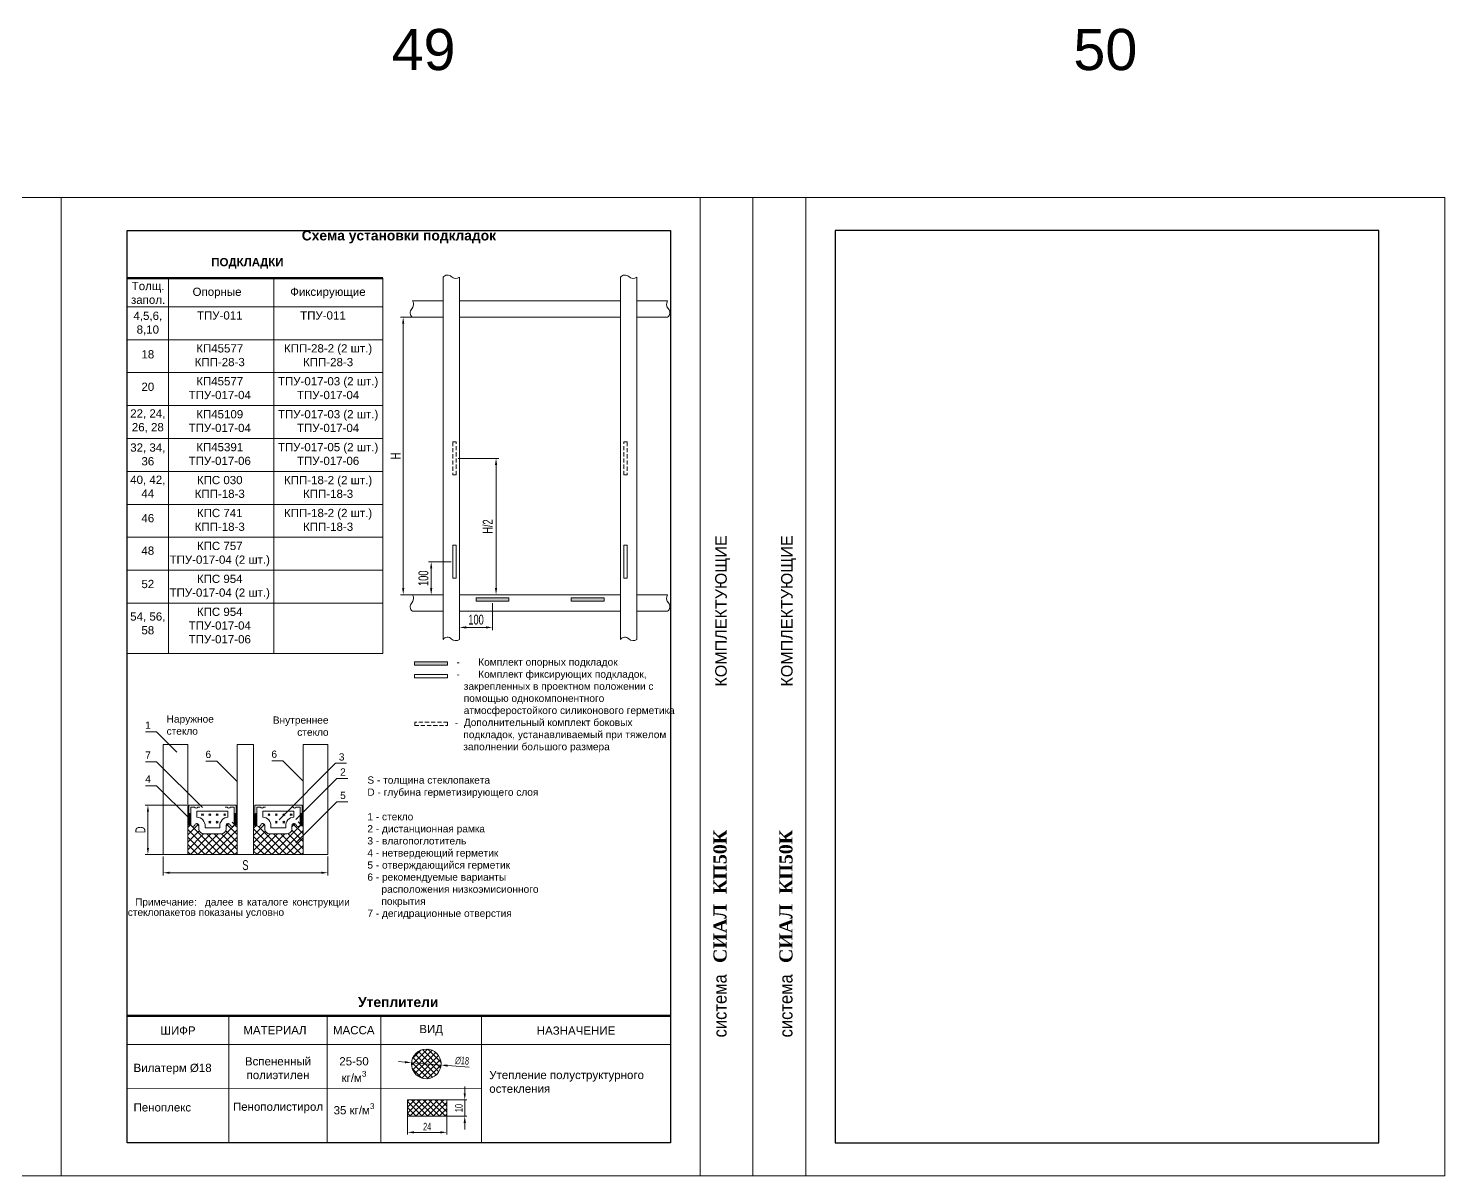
# Model space of a CAD drawing. Extents: x -37 to 4620, y -49 to 348.
# Drawn here: x 4190 to 4620, y 0 to 348.4 of the extents above; entities that cross this region are included whole.
import ezdxf
from ezdxf.enums import TextEntityAlignment as Align

# ---------------------------------------------------------------- set-up
doc = ezdxf.new("R2010")
doc.units = 0
doc.header["$LTSCALE"] = 5
doc.linetypes.add('HIDDEN', pattern=[0.375, 0.25, -0.125])
doc.layers.get('0').update_dxf_attribs({"linetype": 'CONTINUOUS', "lineweight": 30})
doc.layers.get('DEFPOINTS').update_dxf_attribs({"linetype": 'CONTINUOUS'})
for name, color, linetype, lineweight in [('2', 3, 'HIDDEN', 13), ('3', 1, 'CONTINUOUS', 20), ('4', 160, 'CONTINUOUS', 18), ('Dimentions', 5, 'CONTINUOUS', 15), ('Glass', 5, 'CONTINUOUS', 20), ('Рамки', 1, 'CONTINUOUS', 15), ('Текстовый', 7, 'CONTINUOUS', 9), ('Уплотнители', 1, 'CONTINUOUS', 20), ('Штриховка', 1, 'CONTINUOUS', 5)]:
    doc.layers.add(name, color=color, linetype=linetype, lineweight=lineweight)
doc.layers.add('Скрытые', color=14, linetype='CONTINUOUS', plot=False)
doc.styles.add('3', font='RUSS.SHX', dxfattribs={"width": 0.7, "height": 3})
doc.styles.add('4', font='RUSS.shx', dxfattribs={"width": 0.7, "height": 3.5})
doc.styles.add('style23', font='russ.shx', dxfattribs={"width": 0.7, "height": 2.299999999999999})
doc.styles.add('Каталожный', font='arial.ttf', dxfattribs={"height": 2.5})
doc.styles.add('Фирм', font='arial.ttf', dxfattribs={"height": 3.5})
doc.styles.add('Фирм5', font='timesbd.ttf', dxfattribs={"height": 4})
doc.dimstyles.new('MX1$0', dxfattribs={"dimtxt": 2.5, "dimasz": 3, "dimexe": 1.3, "dimexo": 0.6, "dimgap": 0.6, "dimtad": 1, "dimdsep": 46, "dimtxsty": '4', "dimcen": 0, "dimclrd": 256, "dimclre": 256, "dimclrt": 256, "dimaunit": 1, "dimadec": 0, "dimazin": 0, "dimtfac": 1, "dimtmove": 0, "dimatfit": 3, "dimfxl": 1, "dimtvp": 1, "dimtolj": 1, "dimlwd": -1, "dimlwe": -1, "dimarcsym": 0})
doc.dimstyles.new('MX2', dxfattribs={"dimtxt": 2.299999999999999, "dimasz": 2, "dimexe": 0.6, "dimexo": 0, "dimgap": 0.6, "dimtad": 1, "dimdec": 1, "dimlfac": 2, "dimdsep": 46, "dimtxsty": 'style23', "dimcen": 0, "dimclrd": 256, "dimclre": 256, "dimclrt": 256, "dimaunit": 1, "dimadec": 1, "dimazin": 2, "dimtfac": 1, "dimtdec": 1, "dimtmove": 0, "dimatfit": 3, "dimfxl": 1, "dimtolj": 1, "dimtzin": 0, "dimlwd": -1, "dimlwe": -1, "dimarcsym": 0})
pattern_1 = [(315, (-16057.28747700171, -13813.9951198582), (1.122532015133644, 1.122532015133643), []), (44.99999999999999, (-16057.28747700171, -13813.9951198582), (-1.122532015133643, 1.122532015133644), [])]
pattern_2 = [(315, (-16057.28747700171, -13813.9951198582), (2.245064030267288, -6e-16), [0.79375, -2.38125]), (44.99999999999999, (-16057.28747700171, -13814.55638586576), (6e-16, 2.245064030267288), [0.79375, -2.38125])]

# ---------------------------------------------------------------- blocks, each defined once
blk = doc.blocks.new('*D148')
at = {"layer": 'DEFPOINTS', "color": 0, "transparency": 16777216}
for p in [(4317.091884771993, 23.03630215695808, -0.0140977707258912), (4317.091884771993, 18.03630215695808, -0.0140977707258912), (4322.498387179528, 18.03630215695808)]:
    blk.add_point(p, dxfattribs=at)
at = {"layer": 'Dimentions', "transparency": 16777216}
for p, q in [((4322.498387179528, 25.03630215695809), (4322.498387179528, 27.03630215695808)), ((4317.091884771993, 23.03630215695808), (4323.098387179529, 23.03630215695808)), ((4322.498387179528, 23.03630215695808), (4322.498387179528, 18.03630215695808)), ((4317.091884771993, 18.03630215695808), (4323.098387179529, 18.03630215695808)), ((4322.498387179528, 16.03630215695808), (4322.498387179528, 14.03630215695808))]:
    blk.add_line(p, q, dxfattribs=at)
for points in [[(4322.165053846195, 25.03630215695809), (4322.831720512861, 25.03630215695809), (4322.498387179528, 23.03630215695808)], [(4322.165053846195, 16.03630215695808), (4322.831720512861, 16.03630215695808), (4322.498387179528, 18.03630215695808)]]:
    blk.add_solid(points, dxfattribs=at)
at = {"layer": 'Dimentions', "transparency": 16777216, "insert": (4320.71553003667, 20.53630215695685), "char_height": 2.299999999999999, "attachment_point": 5, "rotation": 90, "style": 'style23'}
blk.add_mtext('\\A1;10', dxfattribs=at)
blk = doc.blocks.new('*D224')
at = {"layer": 'DEFPOINTS', "color": 0, "transparency": 16777216}
for p in [(4306.340349900223, 34.31109841270177, -0.0202331584726801), (4315.311275454028, 33.58836461930673, -0.0079623829791022)]:
    blk.add_point(p, dxfattribs=at)
at = {"layer": 'Dimentions', "transparency": 16777216}
for p, q in [((4304.346809035356, 34.47170607162303), (4302.353268170489, 34.6323137305443)), ((4306.340349900223, 34.31109841270177), (4315.311275454028, 33.58836461930673)), ((4323.81871109485, 32.90297143486032), (4317.304816318897, 33.42775696038553))]:
    blk.add_line(p, q, dxfattribs=at)
for points in [[(4304.37357697851, 34.80396288243424), (4304.320041092203, 34.13944926081183), (4306.340349900223, 34.31109841270177)], [(4317.33158426205, 33.76001377119673), (4317.278048375743, 33.09550014957432), (4315.311275454028, 33.58836461930673)]]:
    blk.add_solid(points, dxfattribs=at)
at = {"layer": 'Dimentions', "transparency": 16777216, "insert": (4321.705662226855, 34.91128619615677), "char_height": 2.299999999999999, "attachment_point": 5, "rotation": 355.3939699296514, "style": 'style23'}
blk.add_mtext('\\A1;∅18', dxfattribs=at)
blk = doc.blocks.new('*D225')
at = {"layer": 'DEFPOINTS', "color": 0, "transparency": 16777216}
for p in [(4305.091884771991, 18.03630215695807, -0.0140977707258912), (4317.091884771991, 18.03630215695807, -0.0140977707258912), (4317.091884771991, 13.15465274986422)]:
    blk.add_point(p, dxfattribs=at)
at = {"layer": 'Dimentions', "transparency": 16777216}
for p, q in [((4305.091884771991, 18.03630215695807), (4305.091884771991, 12.55465274986423)), ((4317.091884771991, 18.03630215695807), (4317.091884771991, 12.55465274986423)), ((4307.091884771991, 13.15465274986422), (4315.091884771991, 13.15465274986422))]:
    blk.add_line(p, q, dxfattribs=at)
for points in [[(4307.091884771991, 13.48798608319756), (4307.091884771991, 12.82131941653089), (4305.091884771991, 13.15465274986422)], [(4315.091884771991, 13.48798608319756), (4315.091884771991, 12.82131941653089), (4317.091884771991, 13.15465274986422)]]:
    blk.add_solid(points, dxfattribs=at)
at = {"layer": 'Dimentions', "transparency": 16777216, "insert": (4311.091884771991, 14.90465274986422), "char_height": 2.299999999999999, "attachment_point": 5, "style": 'style23'}
blk.add_mtext('\\A1;24', dxfattribs=at)
blk = doc.blocks.new('*D227')
at = {"layer": 'DEFPOINTS', "color": 0, "transparency": 16777216}
for p in [(4330.930971529513, 174.4183305273457), (4320.930971529513, 167.6950100524316), (4330.930971529513, 166.4880677870367)]:
    blk.add_point(p, dxfattribs=at)
at = {"layer": 'Dimentions', "transparency": 16777216}
for p, q in [((4330.930971529513, 173.8183305273457), (4330.930971529513, 165.6880677870367)), ((4320.930971529513, 167.0950100524316), (4320.930971529513, 165.6880677870367)), ((4322.930971529513, 166.4880677870367), (4328.930971529513, 166.4880677870367))]:
    blk.add_line(p, q, dxfattribs=at)
for points in [[(4322.930971529513, 166.82140112037), (4322.930971529513, 166.1547344537033), (4320.930971529513, 166.4880677870367)], [(4328.930971529513, 166.82140112037), (4328.930971529513, 166.1547344537033), (4330.930971529513, 166.4880677870367)]]:
    blk.add_solid(points, dxfattribs=at)
at = {"layer": 'Dimentions', "transparency": 16777216, "insert": (4325.930971529513, 168.8309249298938), "char_height": 3, "attachment_point": 5, "style": '3'}
blk.add_mtext('\\A1;100', dxfattribs=at)
blk = doc.blocks.new('*D228')
at = {"layer": 'DEFPOINTS', "color": 0, "transparency": 16777216}
for p in [(4318.930971529515, 186.4183305273457), (4312.310288593578, 176.4183305273457), (4315.930971529515, 176.4183305273457)]:
    blk.add_point(p, dxfattribs=at)
at = {"layer": 'Dimentions', "transparency": 16777216}
for p, q in [((4318.330971529515, 186.4183305273457), (4311.510288593578, 186.4183305273457)), ((4312.310288593578, 184.4183305273457), (4312.310288593578, 178.4183305273457)), ((4315.330971529514, 176.4183305273457), (4311.510288593578, 176.4183305273457))]:
    blk.add_line(p, q, dxfattribs=at)
for points in [[(4311.976955260245, 184.4183305273457), (4312.643621926912, 184.4183305273457), (4312.310288593578, 186.4183305273457)], [(4311.976955260245, 178.4183305273457), (4312.643621926912, 178.4183305273457), (4312.310288593578, 176.4183305273457)]]:
    blk.add_solid(points, dxfattribs=at)
at = {"layer": 'Dimentions', "transparency": 16777216, "insert": (4309.967431450721, 181.4183305273445), "char_height": 3, "attachment_point": 5, "rotation": 90, "style": '3'}
blk.add_mtext('\\A1;100', dxfattribs=at)
blk = doc.blocks.new('*D229')
at = {"layer": 'DEFPOINTS', "color": 0, "transparency": 16777216}
for p in [(4315.930971529515, 260.696256838792), (4303.815212469622, 176.4183305273457), (4309.452350402694, 176.4183305273457)]:
    blk.add_point(p, dxfattribs=at)
at = {"layer": 'Dimentions', "transparency": 16777216}
for p, q in [((4315.330971529514, 260.696256838792), (4303.015212469622, 260.696256838792)), ((4303.815212469622, 258.696256838792), (4303.815212469622, 178.4183305273457)), ((4308.852350402694, 176.4183305273457), (4303.015212469622, 176.4183305273457))]:
    blk.add_line(p, q, dxfattribs=at)
for points in [[(4303.481879136289, 258.696256838792), (4304.148545802955, 258.696256838792), (4303.815212469622, 260.696256838792)], [(4303.481879136289, 178.4183305273457), (4304.148545802955, 178.4183305273457), (4303.815212469622, 176.4183305273457)]]:
    blk.add_solid(points, dxfattribs=at)
at = {"layer": 'Dimentions', "transparency": 16777216, "insert": (4301.515212469621, 218.5572936830676), "char_height": 3, "attachment_point": 5, "rotation": 90, "style": '3'}
blk.add_mtext('\\A1;Н', dxfattribs=at)
blk = doc.blocks.new('*D230')
at = {"layer": 'DEFPOINTS', "color": 0, "transparency": 16777216}
for p in [(4319.930971529514, 217.8086530539243), (4332.000893506194, 217.8086530539243), (4323.999794365199, 176.4183305273453)]:
    blk.add_point(p, dxfattribs=at)
at = {"layer": 'Dimentions', "transparency": 16777216}
for p, q in [((4320.530971529515, 217.8086530539243), (4332.800893506195, 217.8086530539243)), ((4332.000893506194, 178.4183305273453), (4332.000893506194, 215.8086530539243)), ((4324.5997943652, 176.4183305273453), (4332.800893506195, 176.4183305273453))]:
    blk.add_line(p, q, dxfattribs=at)
for points in [[(4331.667560172861, 215.8086530539243), (4332.334226839527, 215.8086530539243), (4332.000893506194, 217.8086530539243)], [(4331.667560172861, 178.4183305273453), (4332.334226839527, 178.4183305273453), (4332.000893506194, 176.4183305273453)]]:
    blk.add_solid(points, dxfattribs=at)
at = {"layer": 'Dimentions', "transparency": 16777216, "insert": (4329.486607791908, 197.1134917906335), "char_height": 3, "attachment_point": 5, "rotation": 90, "style": '3'}
blk.add_mtext('\\A1;Н/2', dxfattribs=at)
blk = doc.blocks.new('*D232')
at = {"layer": 'DEFPOINTS', "color": 0, "transparency": 16777216}
for p in [(4230.912788659643, 97.52132065770661), (4280.912788659651, 97.52132065770661), (4280.912788659651, 91.98651124829416)]:
    blk.add_point(p, dxfattribs=at)
at = {"layer": 'Dimentions', "transparency": 16777216}
for p, q in [((4230.912788659643, 96.92132065770662), (4230.912788659643, 91.18651124829417)), ((4280.912788659651, 96.92132065770662), (4280.912788659651, 91.18651124829417)), ((4232.912788659643, 91.98651124829416), (4278.912788659651, 91.98651124829416))]:
    blk.add_line(p, q, dxfattribs=at)
for points in [[(4232.912788659643, 92.31984458162749), (4232.912788659643, 91.65317791496084), (4230.912788659643, 91.98651124829416)], [(4278.912788659651, 92.31984458162749), (4278.912788659651, 91.65317791496084), (4280.912788659651, 91.98651124829416)]]:
    blk.add_solid(points, dxfattribs=at)
at = {"layer": 'Dimentions', "transparency": 16777216, "insert": (4255.912788659647, 94.28651124829416), "char_height": 3, "attachment_point": 5, "style": '3'}
blk.add_mtext('\\A1;S', dxfattribs=at)
blk = doc.blocks.new('*D233')
at = {"layer": 'DEFPOINTS', "color": 0, "transparency": 16777216}
for p in [(4238.725288659645, 112.5213206577157), (4226.313044045382, 97.52132065770665), (4238.725288659645, 97.52132065770665)]:
    blk.add_point(p, dxfattribs=at)
at = {"layer": 'Dimentions', "transparency": 16777216}
for p, q in [((4238.125288659644, 112.5213206577157), (4225.513044045382, 112.5213206577157)), ((4226.313044045382, 110.5213206577157), (4226.313044045382, 99.52132065770667)), ((4238.125288659644, 97.52132065770665), (4225.513044045382, 97.52132065770665))]:
    blk.add_line(p, q, dxfattribs=at)
for points in [[(4225.979710712049, 110.5213206577157), (4226.646377378716, 110.5213206577157), (4226.313044045382, 112.5213206577157)], [(4225.979710712049, 99.52132065770667), (4226.646377378716, 99.52132065770667), (4226.313044045382, 97.52132065770665)]]:
    blk.add_solid(points, dxfattribs=at)
at = {"layer": 'Dimentions', "transparency": 16777216, "insert": (4224.01304404538, 105.02132065771), "char_height": 3, "attachment_point": 5, "rotation": 90, "style": '3'}
blk.add_mtext('\\A1;D', dxfattribs=at)

msp = doc.modelspace()

# ---------------------------------------------------------------- hatches: boundary and pattern name
at = {"layer": '3', "lineweight": 20}
h = msp.add_hatch(color=256, dxfattribs=at)
h.dxf.hatch_style = 1
h.paths.add_polyline_path([(4325.930971529513, 174.4183305273457), (4335.930971529513, 174.4183305273457), (4335.930971529513, 175.4183305273457), (4325.930971529513, 175.4183305273457)])
h = msp.add_hatch(color=256, dxfattribs=at)
h.dxf.hatch_style = 1
h.paths.add_polyline_path([(4364.78822572346, 174.4183305273457), (4354.788225723459, 174.4183305273457), (4354.788225723459, 175.4183305273457), (4364.78822572346, 175.4183305273457)])
h = msp.add_hatch(color=256, dxfattribs=at)
h.dxf.hatch_style = 1
h.paths.add_polyline_path([(4307.247162569805, 155.0057800148863), (4317.247162569805, 155.0057800148863), (4317.247162569805, 156.0057800148863), (4307.247162569805, 156.0057800148863)])
at = {"layer": 'Glass', "linetype": 'ByBlock'}
h = msp.add_hatch(color=256, dxfattribs=at)
edge = h.paths.add_edge_path()
edge.add_ellipse((4238.873627237462, 108.1463206577157), major_axis=(-2e-16, -1.875), ratio=0.2457805748369234, start_angle=0, end_angle=360, ccw=False)
h = msp.add_hatch(dxfattribs=at)
h.set_pattern_fill('ANSI37', color=256, scale=0.5, angle=-90.00000000000001, style=0)
h.set_pattern_definition(pattern_1)
edge = h.paths.add_edge_path()
edge.add_line((4253.412788659647, 97.52132065770661), (4253.412788659647, 108.1463206577157))
edge.add_ellipse((4252.951950081828, 108.1463206577157), major_axis=(5e-16, -1.875), ratio=0.2457805748369234, start_angle=270, end_angle=450, ccw=False)
edge.add_arc((4251.866436836735, 106.6847207619237), 0.6248937496989333, -166.87821683919196, 13.808484189135697, ccw=False)
edge.add_arc((4250.665769619132, 106.3414125743063), 0.6254196378306033, 18.7895993368005, 189.9680674586134)
edge.add_line((4250.049791079091, 106.2331528791676), (4250.049791079091, 105.1174256728247))
edge.add_arc((4248.497235928996, 105.3395088414192), 1.568358513813829, 270.8444318203296, 351.8594250949968, ccw=False)
edge.add_line((4248.520349741247, 103.7713206577066), (4243.351455202611, 103.7713206577066))
edge.add_arc((4243.328341390359, 105.3395088414192), 1.568358513813829, 188.1405749050032, 270.8444318203282, ccw=False)
edge.add_line((4241.775786240268, 105.1174256728247), (4241.775786240268, 106.2331528791676))
edge.add_arc((4241.159807700227, 106.3414125743063), 0.6254196378272603, 350.0319325413234, 521.2104006631903)
edge.add_arc((4239.959140482628, 106.6847207619246), 0.624893749700075, 181.5172285336048, 346.8782168391003, ccw=False)
edge.add_line((4239.334465815354, 106.6681751134731), (4239.334465815354, 108.1463206612049))
edge.add_ellipse((4238.873627237462, 108.1463206577157), major_axis=(-2e-16, -1.875), ratio=0.2457805748369234, start_angle=-89.99999999999989, end_angle=90.00000000000011, ccw=False)
edge.add_line((4238.412788659647, 107.9270395200953), (4238.412788659647, 97.52132065770661))
edge.add_line((4238.412788659647, 97.52132065770661), (4253.412788659647, 97.52132065770661))
at = {"layer": 'Glass', "linetype": 'Continuous'}
h = msp.add_hatch(dxfattribs=at)
h.set_pattern_fill('CROSS', color=256, scale=0.25, angle=-45.00000000000001, style=0)
h.set_pattern_definition(pattern_2)
h.paths.add_polyline_path([(4241.209465815354, 110.6463206577157), (4241.209465815354, 108.8413390605822, -0.4931580132457329), (4243.561670642349, 105.6463206577157), (4248.17479107909, 105.6463206577157), (4248.17479107909, 106.1243313031357, -0.4339960250153759), (4250.616111504005, 108.8413390605822), (4250.616111504005, 110.6463206577157)])
at = {"layer": 'Glass', "linetype": 'ByBlock'}
h = msp.add_hatch(color=256, dxfattribs=at)
edge = h.paths.add_edge_path()
edge.add_ellipse((4252.951950081828, 108.1463206577157), major_axis=(5e-16, -1.875), ratio=0.2457805748369234, start_angle=0, end_angle=360)
h = msp.add_hatch(color=256, dxfattribs=at)
edge = h.paths.add_edge_path()
edge.add_ellipse((4258.873627237465, 108.1463206577157), major_axis=(-2e-16, -1.875), ratio=0.2457805748369234, start_angle=0, end_angle=360, ccw=False)
h = msp.add_hatch(dxfattribs=at)
h.set_pattern_fill('ANSI37', color=256, scale=0.5, angle=-90.00000000000001, style=0)
h.set_pattern_definition(pattern_1)
edge = h.paths.add_edge_path()
edge.add_line((4273.412788659647, 97.52132065770661), (4273.412788659647, 108.1463206577157))
edge.add_ellipse((4272.951950081828, 108.1463206577157), major_axis=(5e-16, -1.875), ratio=0.2457805748369234, start_angle=270, end_angle=450, ccw=False)
edge.add_arc((4271.866436836739, 106.6847207619237), 0.6248937496989333, -166.87821683918253, 13.808484189156218, ccw=False)
edge.add_arc((4270.665769619136, 106.3414125743063), 0.625419637829489, 18.78959933680114, 189.9680674586347)
edge.add_line((4270.049791079094, 106.2331528791676), (4270.049791079094, 105.1174256728247))
edge.add_arc((4268.497235929002, 105.3395088414192), 1.568358513813829, 270.8444318203296, 351.8594250949968, ccw=False)
edge.add_line((4268.520349741251, 103.7713206577066), (4263.351455202615, 103.7713206577066))
edge.add_arc((4263.328341390365, 105.3395088414192), 1.568358513813829, 188.1405749050032, 270.844431820327, ccw=False)
edge.add_line((4261.775786240272, 105.1174256728247), (4261.775786240272, 106.2331528791676))
edge.add_arc((4261.159807700231, 106.3414125743063), 0.625419637829489, 350.0319325413653, 521.2104006631957)
edge.add_arc((4259.959140482627, 106.6847207619237), 0.6248937496989333, 181.517228533588, 346.8782168391525, ccw=False)
edge.add_line((4259.334465815358, 106.6681751134731), (4259.334465815358, 108.1463206610995))
edge.add_ellipse((4258.873627237465, 108.1463206577157), major_axis=(-2e-16, -1.875), ratio=0.2457805748369234, start_angle=-89.99999999999989, end_angle=90.00000000000011, ccw=False)
edge.add_line((4258.412788659646, 107.9270395201645), (4258.412788659646, 97.52132065770661))
edge.add_line((4258.412788659646, 97.52132065770661), (4273.412788659647, 97.52132065770661))
at = {"layer": 'Glass', "linetype": 'Continuous'}
h = msp.add_hatch(dxfattribs=at)
h.set_pattern_fill('CROSS', color=256, scale=0.25, angle=-45.00000000000001, style=0)
h.set_pattern_definition(pattern_2)
h.paths.add_polyline_path([(4261.209465815357, 110.6463206577157), (4261.209465815357, 108.8413390605822, -0.4931580132457329), (4263.561670642353, 105.6463206577157), (4268.174791079094, 105.6463206577157), (4268.174791079094, 106.1243313031357, -0.4339960250153761), (4270.616111504009, 108.8413390605822), (4270.616111504009, 110.6463206577157)])
at = {"layer": 'Glass', "linetype": 'ByBlock'}
h = msp.add_hatch(color=256, dxfattribs=at)
edge = h.paths.add_edge_path()
edge.add_ellipse((4272.951950081828, 108.1463206577157), major_axis=(5e-16, -1.875), ratio=0.2457805748369234, start_angle=0, end_angle=360)
at = {"layer": 'Штриховка', "lineweight": 5}
h = msp.add_hatch(dxfattribs=at)
h.set_pattern_fill('ANSI37', color=256, scale=10, style=0)
h.set_pattern_definition([(45, (-471.4455255945563, 2538.948881785391), (-0.8838834764831842, 0.8838834764831844), []), (135, (-471.4455255945563, 2538.948881785391), (-0.8838834764831844, -0.8838834764831842), [])])
edge = h.paths.add_edge_path()
edge.add_arc((4310.825812677123, 33.94973151600357), 4.5, 0, 360)
h = msp.add_hatch(dxfattribs=at)
h.set_pattern_fill('ANSI37', color=256, scale=10, style=0)
h.set_pattern_definition([(45, (-481.1708440603356, 2538.948881785391), (-0.8838834764831842, 0.8838834764831844), []), (135, (-481.1708440603356, 2538.948881785391), (-0.8838834764831844, -0.8838834764831842), [])])
h.paths.add_polyline_path([(4305.091884771991, 23.03630215695807), (4317.091884771991, 23.03630215695807), (4317.091884771991, 18.03630215695807), (4305.091884771991, 18.03630215695807)])

# ---------------------------------------------------------------- linework, layer by layer
at = {"linetype": 'Continuous', "lineweight": 50}
for p, q in [((4220.000000680339, 272.5518751421234), (4297.650493635075, 272.5545137735933, 0.0327078158203449)), ((4220.000000680339, 48.52028834260886), (4384.999994006175, 48.52589509315635, 0.0327078158203449))]:
    msp.add_line(p, q, dxfattribs=at)
at = {"color": 1, "lineweight": 20}
for p, q in [((4232.566023709802, 272.5523021465449, 0.0052930400207695), (4232.564551272448, 158.5372396440691)), ((4264.565666073853, 272.5533369700786, 0.0181204537525047), (4264.564193636498, 158.5382744676028, 0.0128274137317352))]:
    msp.add_line(p, q, dxfattribs=at)
at = {"lineweight": 20}
for p, q in [((4315.930971529513, 162.8086530539242), (4315.930971529513, 272.8086530539242)), ((4320.930971529513, 272.8086530539242), (4320.930971529513, 162.8086530539242)), ((4369.78822572346, 162.8086530539242), (4369.78822572346, 272.8086530539242)), ((4374.78822572346, 272.8086530539242), (4374.78822572346, 162.8086530539242)), ((4306.62145940824, 265.6962568387919), (4315.930971529513, 265.6962568387919)), ((4320.930971529513, 265.6962568387919), (4369.78822572346, 265.6962568387919)), ((4384.097737844731, 265.6962568387919), (4374.78822572346, 265.6962568387919)), ((4315.930971529513, 260.6962568387919), (4306.62145940824, 260.6962568387919)), ((4369.78822572346, 260.6962568387919), (4320.930971529513, 260.6962568387919)), ((4374.78822572346, 260.6962568387919), (4384.097737844731, 260.6962568387919)), ((4306.62145940824, 176.4183305273457), (4315.930971529513, 176.4183305273457)), ((4320.930971529513, 176.4183305273457), (4369.78822572346, 176.4183305273457)), ((4384.097737844731, 176.4183305273457), (4374.78822572346, 176.4183305273457)), ((4315.930971529513, 171.4183305273457), (4306.62145940824, 171.4183305273457)), ((4369.78822572346, 171.4183305273457), (4320.930971529513, 171.4183305273457)), ((4374.78822572346, 171.4183305273457), (4384.097737844731, 171.4183305273457))]:
    msp.add_line(p, q, dxfattribs=at)
at = {"color": 1, "lineweight": 20}
for points in [[(4318.930971529513, 191.4183305273457), (4318.930971529513, 181.4183305273457), (4319.930971529513, 181.4183305273457), (4319.930971529513, 191.4183305273457)], [(4371.788225723459, 191.4183305273457), (4371.788225723459, 181.4183305273457), (4370.788225723459, 181.4183305273457), (4370.788225723459, 191.4183305273457)], [(4325.930971529513, 174.4183305273457), (4335.930971529513, 174.4183305273457), (4335.930971529513, 175.4183305273457), (4325.930971529513, 175.4183305273457)], [(4364.78822572346, 174.4183305273457), (4354.788225723459, 174.4183305273457), (4354.788225723459, 175.4183305273457), (4364.78822572346, 175.4183305273457)], [(4307.247162569805, 155.0057800148863), (4317.247162569805, 155.0057800148863), (4317.247162569805, 156.0057800148863), (4307.247162569805, 156.0057800148863)], [(4307.247162569805, 151.2104553830706), (4317.247162569805, 151.2104553830706), (4317.247162569805, 152.2104553830707), (4307.247162569805, 152.2104553830707)]]:
    msp.add_lwpolyline(points, close=True, dxfattribs=at)
at = {"layer": '2', "color": 1, "lineweight": 20}
for points in [[(4318.930971529513, 222.8086530539242), (4318.930971529513, 212.8086530539242), (4319.930971529513, 212.8086530539242), (4319.930971529513, 222.8086530539242)], [(4371.788225723459, 222.8086530539242), (4371.788225723459, 212.8086530539242), (4370.788225723459, 212.8086530539242), (4370.788225723459, 222.8086530539242)], [(4307.302529721121, 136.6790492791299), (4317.30252972112, 136.6790492791299), (4317.30252972112, 137.6790492791299), (4307.302529721121, 137.6790492791299)]]:
    msp.add_lwpolyline(points, close=True, dxfattribs=at)
at = {"layer": '3', "color": 0, "linetype": 'Continuous'}
for p, q in [((4220.000000680339, 263.856311364357, -764.7443092740026), (4297.650500309239, 263.8533432452793)), ((4220.000000680339, 39.82472456484243, -764.7443092740026), (4385.000000680338, 39.82472456484243)), ((4220.000000680339, 9.99999983259545), (4385.000000680338, 9.99999983259545))]:
    msp.add_line(p, q, dxfattribs=at)
at = {"layer": '3', "color": 1, "lineweight": 20}
for points in [[(4320.930971529513, 272.8086530539242, -0.3501972062640762), (4318.423988492082, 273.030018112727, 0.4527842150018371), (4315.930971529513, 272.8086530539242, -2.034523213886902)], [(4374.78822572346, 272.8086530539242, -0.3501972062640762), (4372.281242686029, 273.030018112727, 0.4527842150018371), (4369.78822572346, 272.8086530539242, -2.034523213886902)], [(4306.62145940824, 265.6962568387919, -0.3501972062640762), (4306.400094349435, 263.1892738013632, 0.4527842150018371), (4306.62145940824, 260.6962568387919, -2.034523213886902)], [(4384.097737844731, 265.6962568387919, 0.3501972062640762), (4384.319102903533, 263.1892738013632, -0.4527842150018371), (4384.097737844731, 260.6962568387919, 2.034523213886902)], [(4306.62145940824, 176.4183305273457, -0.3501972062640762), (4306.400094349435, 173.911347489917, 0.4527842150018371), (4306.62145940824, 171.4183305273457, -2.034523213886902)], [(4384.097737844731, 176.4183305273457, 0.3501972062640762), (4384.319102903533, 173.911347489917, -0.4527842150018371), (4384.097737844731, 171.4183305273457, 2.034523213886902)], [(4320.930971529513, 162.8086530539242, -0.3501972062640762), (4318.423988492082, 163.030018112727, 0.4527842150018371), (4315.930971529513, 162.8086530539242, -2.034523213886902)], [(4374.78822572346, 162.8086530539242, -0.3501972062640762), (4372.281242686029, 163.030018112727, 0.4527842150018371), (4369.78822572346, 162.8086530539242, -2.034523213886902)]]:
    msp.add_lwpolyline(points, format="xyb", dxfattribs=at)
at = {"layer": '4', "linetype": 'Continuous'}
for p, q in [((4394.000000680336, 296.9999998325954), (4394.000000680336, -1.674045507e-07)), ((4426.000000680338, 296.9999998325954), (4426.000000680338, -1.674045507e-07))]:
    msp.add_line(p, q, dxfattribs=at)
at = {"layer": 'Glass', "linetype": 'ByBlock'}
for p, q in [((4230.912788659643, 130.9448059715221), (4238.412788659647, 130.9448059715221)), ((4253.412788659647, 130.9448059715221), (4258.412788659646, 130.9448059715221)), ((4273.412788659647, 130.9448059715221), (4280.912788659651, 130.9448059715221)), ((4253.412788659647, 97.52132065770661), (4238.412788659647, 97.52132065770661)), ((4273.412788659647, 97.52132065770661), (4258.412788659646, 97.52132065770661))]:
    msp.add_line(p, q, dxfattribs=at)
for points in [[(4238.412788659647, 130.9448059715221), (4238.412788659647, 97.52132065770661), (4230.912788659643, 97.52132065770661), (4230.912788659643, 130.9448059715221)], [(4258.412788659646, 130.9448059715221), (4258.412788659646, 97.52132065770661), (4253.412788659647, 97.52132065770661), (4253.412788659647, 130.9448059715221)], [(4280.912788659651, 130.9448059715221), (4280.912788659651, 97.52132065770661), (4273.412788659647, 97.52132065770661), (4273.412788659647, 130.9448059715221)], [(4252.491111504005, 110.0213206577066), (4253.100288659683, 110.0213206577066), (4253.100288659683, 112.5213206577157), (4238.725288659643, 112.5213206577157), (4238.725288659643, 110.0213206577066), (4239.334465815354, 110.0213206577066)], [(4272.491111504009, 110.0213206577066), (4273.100288659683, 110.0213206577066), (4273.100288659683, 112.5213206577157), (4258.725288659647, 112.5213206577157), (4258.725288659647, 110.0213206577066), (4259.334465815358, 110.0213206577066)]]:
    msp.add_lwpolyline(points, dxfattribs=at)
for points in [[(4249.802011520241, 111.8963206577157), (4250.381002333688, 111.8963206577157, 0.5696005867623036), (4251.344869010117, 111.8963206577157), (4252.491111504005, 111.8963206577157), (4252.491111504005, 106.6681751134731, -0.8368030749566621), (4251.274853466475, 106.4834216947476, 0.972830257578505), (4250.049791079091, 106.2331528791676), (4250.049791079091, 105.1174256728247, -0.3689938032396833), (4248.520349741247, 103.7713206577066), (4243.305227578112, 103.7713206577066, -0.3689938032396833), (4241.775786240268, 105.1174256728247), (4241.775786240268, 106.2331528791676, 0.972830257578505), (4240.550723852888, 106.4834216947476, -0.8368030749566621), (4239.334465815354, 106.6681751134731), (4239.334465815354, 111.8963206577157), (4240.480708309242, 111.8963206577157, 0.5696005867623036), (4241.444574985675, 111.8963206577157), (4242.023565799118, 111.8963206577157)], [(4269.802011520245, 111.8963206577157), (4270.381002333691, 111.8963206577157, 0.5696005867623036), (4271.344869010121, 111.8963206577157), (4272.491111504009, 111.8963206577157), (4272.491111504009, 106.6681751134731, -0.8368030749566621), (4271.274853466478, 106.4834216947476, 0.972830257578505), (4270.049791079094, 106.2331528791676), (4270.049791079094, 105.1174256728247, -0.3689938032396833), (4268.520349741251, 103.7713206577066), (4263.305227578115, 103.7713206577066, -0.3689938032396833), (4261.775786240272, 105.1174256728247), (4261.775786240272, 106.2331528791676, 0.972830257578505), (4260.550723852888, 106.4834216947476, -0.8368030749566621), (4259.334465815358, 106.6681751134731), (4259.334465815358, 111.8963206577157), (4260.480708309245, 111.8963206577157, 0.5696005867623036), (4261.444574985675, 111.8963206577157), (4262.023565799121, 111.8963206577157)]]:
    msp.add_lwpolyline(points, format="xyb", dxfattribs=at)
for points in [[(4241.209465815354, 110.6463206577157), (4250.616111504005, 110.6463206577157, 0.0949949310619308), (4250.616111504005, 110.6463206577157), (4250.616111504005, 108.8413390605822, 0.4339960250153764), (4248.17479107909, 106.1243313031357), (4248.17479107909, 105.6463206577157), (4243.650786240269, 105.6463206577157), (4243.650786240269, 106.1243313031357, 0.4339960250153762), (4241.209465815354, 108.8413390605822), (4241.209465815354, 110.6463206577157, 0.0949949310619308)], [(4261.209465815357, 110.6463206577157), (4270.616111504009, 110.6463206577157, 0.0949949310619308), (4270.616111504009, 110.6463206577157), (4270.616111504009, 108.8413390605822, 0.4339960250153764), (4268.174791079094, 106.1243313031357), (4268.174791079094, 105.6463206577157), (4263.650786240272, 105.6463206577157), (4263.650786240272, 106.1243313031357, 0.4339960250153762), (4261.209465815357, 108.8413390605822), (4261.209465815357, 110.6463206577157, 0.0949949310619308)]]:
    msp.add_lwpolyline(points, format="xyb", close=True, dxfattribs=at)
at = {"layer": 'Glass', "linetype": 'ByBlock', "extrusion": (0, 0, -1)}
for centre in [(4238.873627237462, 108.1463206577157), (4258.873627237465, 108.1463206577157)]:
    msp.add_ellipse(centre, major_axis=(-2e-16, -1.875), ratio=0.2457805748369234, dxfattribs=at)
at = {"layer": 'Glass', "linetype": 'ByBlock'}
for centre in [(4252.951950081828, 108.1463206577157), (4272.951950081828, 108.1463206577157)]:
    msp.add_ellipse(centre, major_axis=(5e-16, -1.875), ratio=0.2457805748369234, dxfattribs=at)
at = {"layer": 'Рамки', "linetype": 'Continuous'}
for p, q in [((4220.000000680339, 272.5518750982995), (4220.000000680339, 158.5377199124834)), ((4297.650500309239, 272.5545137299957), (4297.650500309239, 158.5347517934058)), ((4219.993188575318, 253.8563113360535), (4297.650500309239, 253.856996922482)), ((4219.993276858881, 243.8563113686689), (4297.650588592802, 243.8569969550974)), ((4219.993365142445, 233.8563114012848), (4297.650676876368, 233.8569969877133)), ((4219.993365142445, 233.8563114012843), (4297.650676876368, 233.8569969877128)), ((4219.99345342601, 223.8563114338997), (4297.650765159931, 223.8569970203282)), ((4219.993541709572, 213.8563114665156), (4297.650853443496, 213.8569970529441)), ((4219.993541709572, 213.8563114665156), (4297.650853443494, 213.8569970529441)), ((4219.993629993136, 203.8563114991309), (4297.650941727058, 203.8569970855594)), ((4219.993718276702, 193.8563115317468), (4297.651030010624, 193.8569971181753)), ((4219.993718276702, 193.8563115317463), (4297.651030010624, 193.8569971181748)), ((4219.993806560266, 183.8563115643617), (4297.651118294188, 183.8569971507902)), ((4219.987082717158, 173.8563115368376), (4297.644394451081, 173.8569971232662)), ((4219.993894843832, 173.8563115969775), (4297.651206577753, 173.856997183406)), ((4219.994777679472, 158.537719866373), (4297.652089413394, 158.5384054528015)), ((4220.000000680339, 48.52028829878486), (4220.000000680339, 9.99999983259545)), ((4250.872022224841, 48.52233097534304), (4250.881070899402, 9.99999983259545)), ((4280.72952548142, 48.50756066555527), (4280.738574155981, 9.99999983259545)), ((4297.018130434246, 48.52290544235825), (4297.027179108808, 9.99999983259545)), ((4327.57828553774, 48.52455166427057), (4327.587334212301, 9.99999983259545)), ((4385.000000680338, 48.52589504955881), (4385.000000680338, 9.99999983259545)), ((4219.995112569471, 26.5035849972121), (4327.582353014606, 26.52380065240527))]:
    msp.add_line(p, q, dxfattribs=at)
for points in [[(4200.000000680338, 296.9999998325954), (3990.000000680338, 296.9999998325954), (3990.000000680338, -1.674045507e-07), (4200.000000680338, -1.674045507e-07)], [(4200.000000680338, 296.9999998325954), (4410.000000680338, 296.9999998325954), (4410.000000680338, -1.674045507e-07), (4200.000000680338, -1.674045507e-07)], [(4620.000000680336, 296.9999998325954), (4410.000000680338, 296.9999998325954), (4410.000000680338, -1.674045507e-07), (4620.000000680336, -1.674045507e-07)]]:
    msp.add_lwpolyline(points, close=True, dxfattribs=at)
for points in [[(4225.589083935641, 134.7479509372517), (4228.934020256685, 134.7479509372517), (4235.08702085078, 128.594950343155)], [(4225.613663274926, 125.677877901862), (4228.958599595969, 125.677877901862), (4242.92516543683, 111.7731066895423)], [(4243.914851744506, 125.8795137000718), (4247.259788065551, 125.8795137000718), (4253.412788659647, 119.7265131059751)], [(4263.914851744506, 125.9423471473403), (4267.25978806555, 125.9423471473403), (4273.412788659647, 119.7893465532436)], [(4286.636997150248, 125.2165780287575), (4283.292060829204, 125.2165780287575), (4266.135083072304, 108.0596002718569)], [(4287.035750226372, 120.633138680457), (4283.690813905328, 120.633138680457), (4271.199678060134, 108.1420028352634)], [(4225.613663274926, 118.3716878292878), (4228.958599595969, 118.3716878292878), (4239.159685743878, 108.2157360641906)], [(4287.035750226372, 113.5330400567566), (4283.690813905328, 113.5330400567566), (4271.199678060134, 101.0419042115629)]]:
    msp.add_lwpolyline(points, dxfattribs=at)
at = {"layer": 'Скрытые', "linetype": 'Continuous'}
for points in [[(4220.000000680339, 9.99999983259545), (4220.000000680339, 286.9999998325955), (4385.000000680338, 286.9999998325955), (4385.000000680338, 9.99999983259545)], [(4600.000000680337, 9.99999983259545), (4600.000000680337, 286.9999998325955), (4435.000000680338, 286.9999998325955), (4435.000000680338, 9.99999983259545)]]:
    msp.add_lwpolyline(points, close=True, dxfattribs=at)
at = {"layer": 'Уплотнители', "elevation": -0.0140977707258912}
msp.add_lwpolyline([(4305.091884771991, 23.03630215695807), (4317.091884771991, 23.03630215695807), (4317.091884771991, 18.03630215695807), (4305.091884771991, 18.03630215695807)], close=True, dxfattribs=at)
at = {"layer": 'Уплотнители'}
msp.add_circle((4310.825812677123, 33.94973151600357, -0.0140977707258912), 4.5, dxfattribs=at)

# ---------------------------------------------------------------- texts
at = {"layer": 'Скрытые', "linetype": 'Continuous', "char_height": 17.5, "width": 37.86037317554246, "attachment_point": 1, "style": 'Каталожный'}
for s, insert in [('\\pxqc;{\\H0.71429x;49}', (4291.052256598441, 348.2185537541329)), ('\\pxqc;{\\H0.71429x;50}', (4498.05225659844, 348.2185537541329))]:
    msp.add_mtext(s, dxfattribs=dict(at, insert=insert))
at = {"layer": 'Текстовый', "style": 'Фирм'}
for p in [(4402.043126199955, 148.4999998325954), (4422.043126199958, 148.4999998325954)]:
    msp.add_text('КОМПЛЕКТУЮЩИЕ', height=3.5, rotation=90, dxfattribs=at).set_placement(p)
at = {"layer": 'Текстовый', "style": 'Фирм5'}
for p in [(4402.000000680336, 84.805448551582), (4422.000000680338, 84.805448551582)]:
    msp.add_text('СИАЛ  КП50К', height=4, rotation=90, dxfattribs=at).set_placement(p, align=Align.CENTER)
at = {"layer": 'Текстовый', "style": 'Фирм', "width": 0.9}
for p in [(4402.000000680336, 51.57615511255039), (4422.000000680338, 51.57615511255039)]:
    msp.add_text(' система ', height=4, rotation=90, dxfattribs=at).set_placement(p, align=Align.CENTER)
at = {"layer": 'Текстовый', "color": 1, "linetype": 'Continuous', "style": 'Каталожный'}
for s, insert, char_height, width, attachment_point in [('\\pxqc;{\\fArial|b1|i0|c204|p34;\\C256;Схема установки подкладок}', (4220.000000680339, 286.9999998325955), 3, 165, 1), ('\\pxqc;{\\fArial|b1|i0|c204|p34;\\H0.83333x;\\C256;ПОДКЛАДКИ\\H1.2x;\\W0.9;  }', (4219.802628215378, 278.6671442573013), 3, 73.42758224924, 1), ('\\pxqc;Толщ.\\Pзапол.', (4220.000000680339, 271.3992838314045), 2.5, 12.74292419335006, 1), ('\\pxqc;Опорные', (4233.428361571739, 269.6603867802271), 2.5, 27.73344900101483, 1), ('\\pxqc;Фиксирующие', (4267.086508064294, 269.6603867802271), 2.5, 27.73344900101483, 1), ('\\pxqc;4,5,6,\\P8,10 ', (4220.000000680339, 262.3561288895378), 2.5, 12.56587617971218, 1), ('\\pxqc;ТПУ-011', (4232.454045497537, 262.4785729460357), 2.5, 31.33031146597023, 1), ('\\pxqc;ТПУ-011', (4263.783472963136, 262.4788495333885), 2.5, 31.33031146597023, 1), ('\\pxqc;18 ', (4219.993188575318, 250.6705295633389), 2.5, 12.57264250818934, 1), ('\\pxqc;КП45577\\PКПП-28-3', (4232.447233392515, 252.4785729177322), 2.5, 31.33031146597023, 1), ('\\pxqc;КПП-28-2 (2 шт.)\\PКПП-28-3', (4265.349050039548, 252.478849505085), 2.5, 31.33031146597023, 1), ('\\pxqc;20', (4219.993276858881, 240.8001908055642), 2.5, 12.57247682266097, 1), ('\\pxqc;КП45577\\PТПУ-017-04', (4232.447154845931, 242.4785729488747), 2.5, 31.33031146597023, 1), ('\\pxqc;ТПУ-017-03 (2 шт.)\\PТПУ-017-04', (4265.348971492964, 242.4788495362275), 2.5, 31.33031146597023, 1), ('\\pxqc;22, 24,\\P26, 28', (4219.993365142445, 232.7063870740587), 2.5, 12.5723632897716, 1), ('\\pxqc;КП45109\\PТПУ-017-04', (4232.447080741074, 232.4785729800567), 2.5, 31.33031146597023, 1), ('\\pxqc;ТПУ-017-03 (2 шт.)\\PТПУ-017-04', (4265.348897388107, 232.4788495674095), 2.5, 31.33031146597023, 1), ('\\pxqc;32, 34, 36', (4219.987171022374, 222.3606182295955), 2.5, 12.57848074267258, 1), ('\\pxqc;КП45391\\PТПУ-017-06', (4232.44700663622, 222.4785730112387), 2.5, 31.33031146597023, 1), ('\\pxqc;ТПУ-017-05 (2 шт.)\\PТПУ-017-06', (4265.348823283249, 222.4788495985915), 2.5, 31.33031146597023, 1), ('\\pxqc;40, 42, 44', (4219.980623746392, 212.5769375863654), 2.5, 12.58495551682699, 1), ('\\pxqc;КПС 030\\PКПП-18-3', (4232.447586526772, 212.4785730481942), 2.5, 31.33031146597023, 1), ('\\pxqc;КПП-18-2 (2 шт.)\\PКПП-18-3', (4265.349403173805, 212.478849635547), 2.5, 31.33031146597023, 1), ('\\pxqc;КПС 741\\PКПП-18-3', (4232.447674810337, 202.4785730808096), 2.5, 31.33031146597023, 1), ('\\pxqc;КПП-18-2 (2 шт.)\\PКПП-18-3', (4265.349491457367, 202.4788496681624), 2.5, 31.33031146597023, 1), ('\\pxqc;46 ', (4219.987524156629, 200.9202562613643), 2.5, 12.57264250818934, 1), ('\\pxqc;48', (4219.987789007322, 191.0499175051489), 2.5, 12.57247682266097, 1), ('\\pxqc;КПС 757\\PТПУ-017-04 (2 шт.)', (4232.447271486911, 192.4785731090853), 2.5, 31.33031146597023, 1), ('\\pxqc;52 ', (4219.987877290885, 180.9202563281549), 2.5, 12.57264250818934, 1), ('\\pxqc;КПС 954\\PТПУ-017-04 (2 шт.)', (4232.447359770474, 182.4785731417003), 2.5, 31.33031146597023, 1), ('\\pxqc;КПС 954\\PТПУ-017-04\\PТПУ-017-06', (4232.447448054041, 172.4785731743161), 2.5, 31.33031146597023, 1), ('\\pxqc;54, 56, 58', (4219.987965574449, 171.0499175703801, -1.0454976e-09), 2.5, 12.57247682266097, 1), ('\\pxi-1,l2,ql;-^IКомплект опорных подкладок\\P-^IКомплект фиксирующих подкладок, закрепленных в проектном положении с помощью однокомпонентного атмосферостойкого силиконового герметика\\P\\pi0,l0;  -  Дополнительный комплект боковых \\P     подкладок, устанавливаемый при тяжелом\\P     заполнении большого размера', (4317.794514834102, 157.0664929096058), 2.2, 68.74719390831342, 1), ('\\pxqr;1', (4225.164066479839, 137.9085175669781), 2.2, 2.021625021564432, 1), ('\\pxql;Наружное\\Pстекло', (4231.984108749432, 139.7673963609734), 2.2, 14.28907830449134, 1), ('\\pxqr;Внутреннее\\Pстекло', (4266.858273686469, 139.4436676767279), 2.2, 14.28907830449134, 1), ('\\pxqr;6', (4243.489834288706, 129.0400803297982), 2.2, 2.021625021564432, 1), ('\\pxqr;6', (4263.489834288706, 129.1029137770667), 2.2, 2.021625021564432, 1), ('\\pxqr;7', (4225.188645819126, 128.8384445315885), 2.2, 2.021625021564432, 1), ('\\pxqr;3', (4283.958435931484, 128.260265790265), 2.2, 2.021625021564432, 1), ('\\pxqr;4', (4225.188645819126, 121.5322544590142), 2.2, 2.021625021564432, 1), ('\\pxqr;2', (4284.357189007609, 123.6768264419645), 2.2, 2.021625021564432, 1), ('\\pxql;S - толщина стеклопакета\\PD - глубина герметизирующего слоя', (4292.933951532053, 121.2290893068523), 2.2, 53.50317278342754, 1), ('\\pxqr;5', (4284.357189007609, 116.5767278182641), 2.2, 2.021625021564432, 1), ('\\pxql;1 - стекло\\P2 - дистанционная рамка\\P3 - влагопоглотитель\\P4 - нетвердеющий герметик\\P5 - отверждающийся герметик\\P6 - рекомендуемые варианты \\P     расположения низкоэмисионного\\P     покрытия\\P7 - дегидрационные отверстия', (4292.938217764043, 110.1089400594189), 2.2, 64.11701355375317, 1), ('\\pxqc;{\\fArial|b1|i0|c204|p34;\\C256;Утеплители}', (4219.803942499922, 54.21554990562867, 0.0124603646326564), 3, 165, 1), ('\\pxqc;ШИФР', (4220.000000680339, 45.33027940268925), 2.5, 30.87377339675595, 1), ('\\pxqc;МАТЕРИАЛ', (4250.872563369903, 45.43271197970193), 2.5, 27.98477870186298, 1), ('\\pxqc;МАССА', (4279.033033959022, 45.43271197970193), 2.5, 19.52240960658446, 1), ('\\pxqc;ВИД', (4312.299841631946, 44.17288945524092), 2.5, 30.56015541264879, 5), ('\\pxqc;НАЗНАЧЕНИЕ', (4327.57991933827, 45.30871110316797), 2.5, 57.41269263938693, 1), ('\\pxqc;Вспененный полиэтилен', (4265.804064382164, 35.98214081233323), 2.5, 29.85750048426871, 2), ('\\A1;\\pxqc;25-50\\Pкг/м{\\H0.7x;\\S3^ ;}', (4288.877959246352, 35.98214081233323), 2.5, 16.28860725975119, 2), ('\\pxql;Вилатерм %%C18 ', (4221.946569297083, 33.99020562908322), 2.5, 25.61768504093198, 1), ('\\pxql;Утепление полуструктурного остекления', (4329.938705665372, 31.83011534305592), 2.5, 55.05782702726719, 1), ('\\pxql;Пеноплекс', (4221.947960087791, 21.99020579027479), 2.5, 30.801601019587, 1), ('\\pxqc;Пенополистирол', (4265.804064382164, 22.20331056186728), 2.5, 29.85750048426871, 2), ('\\A1;\\pxqc;35 кг/м{\\H0.7x;\\S3^ ;}', (4288.880598295016, 21.9716184028473), 2.5, 16.28888745586391, 2)]:
    msp.add_mtext(s, dxfattribs=dict(at, insert=insert, char_height=char_height, width=width, attachment_point=attachment_point))
at = {"layer": 'Текстовый', "linetype": 'Continuous', "insert": (4220.196656429714, 81.2241779953031), "char_height": 2.2, "width": 67.20905038797264, "attachment_point": 4, "line_spacing_factor": 0.85, "style": 'Каталожный'}
msp.add_mtext('\\pxi1,qj;Примечание:  далее в каталоге конструкции стеклопакетов показаны условно', dxfattribs=at)

# ---------------------------------------------------------------- dimensions: what is measured, and where the dimension line sits
at = {"layer": 'Dimentions'}
for base, p1, p2, text, picture, middle in [((4303.815212469622, 176.4183305273457), (4315.930971529513, 260.6962568387919), (4309.452350402692, 176.4183305273457), 'Н', '*D229', (4301.515212469621, 218.5572936830676)), ((4332.000893506194, 217.8086530539243), (4323.999794365198, 176.4183305273452), (4319.930971529513, 217.8086530539242), 'Н/2', '*D230', (4329.486607791908, 197.1134917906335)), ((4312.310288593578, 176.4183305273457), (4318.930971529513, 186.4183305273457), (4315.930971529513, 176.4183305273457), '100', '*D228', (4309.967431450721, 181.4183305273445)), ((4226.313044045382, 97.52132065770665), (4238.725288659643, 112.5213206577157), (4238.725288659643, 97.52132065770661), 'D', '*D233', (4224.01304404538, 105.02132065771))]:
    dim = msp.add_linear_dim(base=base, p1=p1, p2=p2, angle=90, text=text, dimstyle='MX1$0', override={"dimasz": 2, "dimexe": 0.8, "dimgap": 0.8, "dimtxsty": '3'}, dxfattribs=at)
    dim.commit()
    dim.dimension.update_dxf_attribs({"geometry": picture, "text_midpoint": middle})
for base, p1, p2, text, picture, middle in [((4330.930971529513, 166.4880677870367), (4320.930971529513, 167.6950100524316), (4330.930971529513, 174.4183305273457), '100', '*D227', (4325.930971529513, 168.8309249298938)), ((4280.912788659651, 91.98651124829416), (4230.912788659643, 97.52132065770661), (4280.912788659651, 97.52132065770661), 'S', '*D232', (4255.912788659647, 94.28651124829416))]:
    dim = msp.add_linear_dim(base=base, p1=p1, p2=p2, text=text, dimstyle='MX1$0', override={"dimasz": 2, "dimexe": 0.8, "dimgap": 0.8, "dimtxsty": '3'}, dxfattribs=at)
    dim.commit()
    dim.dimension.update_dxf_attribs({"geometry": picture, "text_midpoint": middle})
dim = msp.add_diameter_dim_2p(p1=(4306.340349900223, 34.31109841270177, -0.0202331584726801), p2=(4315.311275454028, 33.58836461930673, -0.0079623829791022), dimstyle='MX2', dxfattribs=at)
dim.commit()
dim.dimension.update_dxf_attribs({"geometry": '*D224', "text_midpoint": (4321.705662226855, 34.91128619615677)})
dim = msp.add_linear_dim(base=(4322.498387179528, 18.03630215695808), p1=(4317.091884771991, 23.03630215695807, -0.0140977707258912), p2=(4317.091884771991, 18.03630215695807, -0.0140977707258912), angle=90, dimstyle='MX2', dxfattribs=at)
dim.commit()
dim.dimension.update_dxf_attribs({"geometry": '*D148', "text_midpoint": (4320.71553003667, 20.53630215695685)})
dim = msp.add_linear_dim(base=(4317.091884771991, 13.15465274986422), p1=(4305.091884771991, 18.03630215695807, -0.0140977707258912), p2=(4317.091884771991, 18.03630215695807, -0.0140977707258912), dimstyle='MX2', dxfattribs=at)
dim.commit()
dim.dimension.update_dxf_attribs({"geometry": '*D225', "text_midpoint": (4311.091884771991, 14.90465274986422)})

doc.saveas('drawing.dxf')
